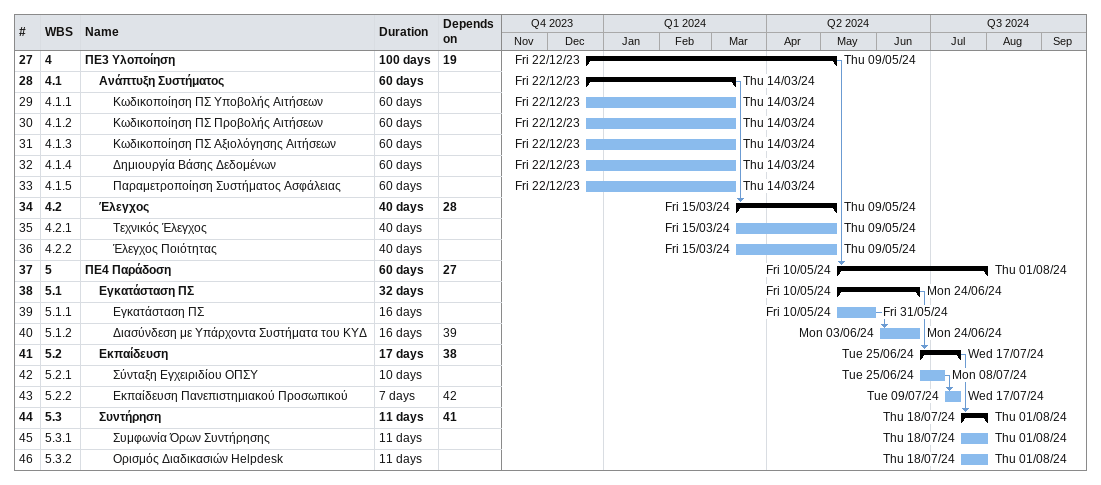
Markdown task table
| ID | WBS | Task | Duration | Start | Finish | Predecessors |
|---|---|---|---|---|---|---|
| 27 | 4 | **ΠΕ3 Υλοποίηση** | 100d | 2023-12-22 | 2024-05-09 | 19 |
| 28 | 4.1 | **Ανάπτυξη Συστήματος** | 60d | 2023-12-22 | 2024-03-14 |  |
| 29 | 4.1.1 | Κωδικοποίηση ΠΣ Υποβολής Αιτήσεων | 60d | 2023-12-22 | 2024-03-14 |  |
| 30 | 4.1.2 | Κωδικοποίηση ΠΣ Προβολής Αιτήσεων | 60d | 2023-12-22 | 2024-03-14 |  |
| 31 | 4.1.3 | Κωδικοποίηση ΠΣ Αξιολόγησης Αιτήσεων | 60d | 2023-12-22 | 2024-03-14 |  |
| 32 | 4.1.4 | Δημιουργία Βάσης Δεδομένων | 60d | 2023-12-22 | 2024-03-14 |  |
| 33 | 4.1.5 | Παραμετροποίηση Συστήματος Ασφάλειας | 60d | 2023-12-22 | 2024-03-14 |  |
| 34 | 4.2 | **Έλεγχος** | 40d | 2024-03-15 | 2024-05-09 | 28 |
| 35 | 4.2.1 | Τεχνικός Έλεγχος | 40d | 2024-03-15 | 2024-05-09 |  |
| 36 | 4.2.2 | Έλεγχος Ποιότητας | 40d | 2024-03-15 | 2024-05-09 |  |
| 37 | 5 | **ΠΕ4 Παράδοση** | 60d | 2024-05-10 | 2024-08-01 | 27 |
| 38 | 5.1 | **Εγκατάσταση ΠΣ** | 32d | 2024-05-10 | 2024-06-24 |  |
| 39 | 5.1.1 | Εγκατάσταση ΠΣ | 16d | 2024-05-10 | 2024-05-31 |  |
| 40 | 5.1.2 | Διασύνδεση με Υπάρχοντα Συστήματα του ΚΥΔ | 16d | 2024-06-03 | 2024-06-24 | 39 |
| 41 | 5.2 | **Εκπαίδευση** | 17d | 2024-06-25 | 2024-07-17 | 38 |
| 42 | 5.2.1 | Σύνταξη Εγχειριδίου ΟΠΣΥ | 10d | 2024-06-25 | 2024-07-08 |  |
| 43 | 5.2.2 | Εκπαίδευση Πανεπιστημιακού Προσωπικού | 7d | 2024-07-09 | 2024-07-17 | 42 |
| 44 | 5.3 | **Συντήρηση** | 11d | 2024-07-18 | 2024-08-01 | 41 |
| 45 | 5.3.1 | Συμφωνία Όρων Συντήρησης | 11d | 2024-07-18 | 2024-08-01 |  |
| 46 | 5.3.2 | Ορισμός Διαδικασιών Helpdesk | 11d | 2024-07-18 | 2024-08-01 |  |
